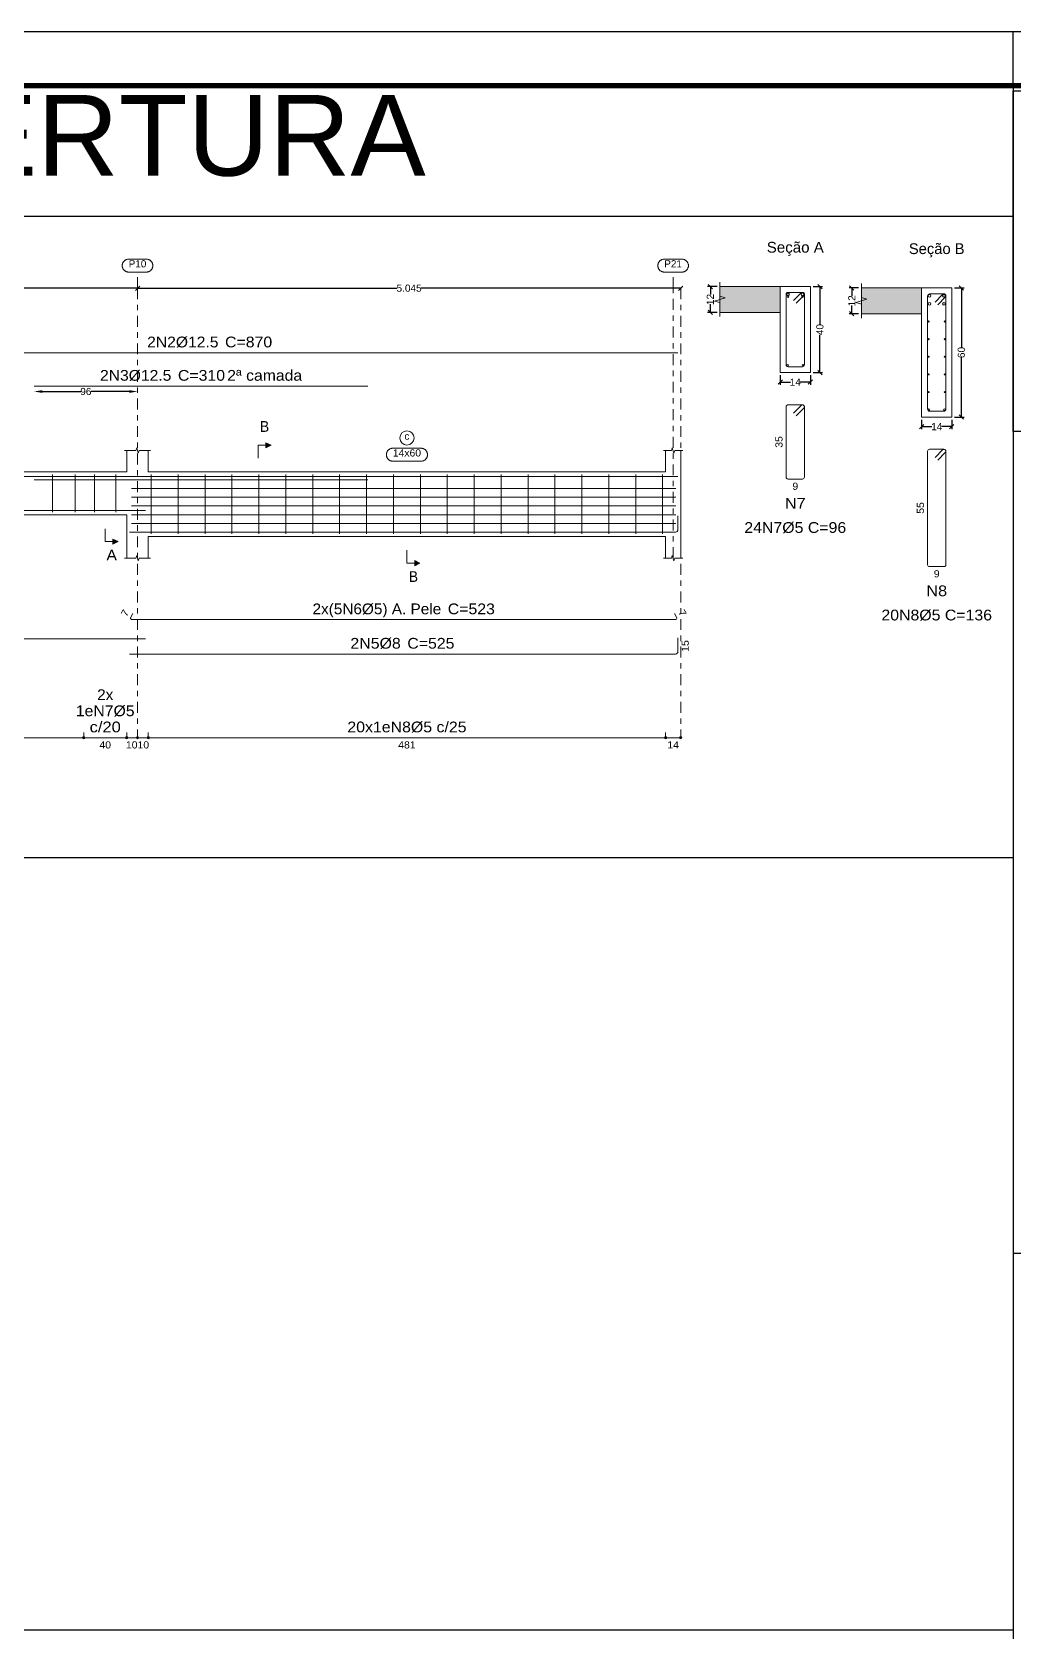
# Model space of a CAD drawing. Header units: centimetres. Extents: x 3194 to 3278, y -951 to -517.
# Drawn here: x 3241.7 to 3259.92, y -921.48 to -891.76 of the extents above; entities that cross this region are included whole.
import ezdxf
from ezdxf.enums import TextEntityAlignment as Align

# ---------------------------------------------------------------- set-up
doc = ezdxf.new("R2010")
doc.units = ezdxf.units.CM
doc.linetypes.add('CYPE_RAYAPUNTO', pattern=[0.4125, 0.2025, -0.105, 0, -0.105])
for name, color, linetype, lineweight in [('ARM_LONGITUDINAL_Ø12_5', 34, 'Continuous', 9), ('ARM_LONGITUDINAL_Ø5', 151, 'Continuous', 9), ('ARM_LONGITUDINAL_Ø8', 32, 'Continuous', 9), ('ARM_TRANSVERSAL_Ø5', 120, 'Continuous', 9), ('ELE_ARM_TRANS_TXT_EST', 7, 'Continuous', 9), ('ELE_CONT_NOS', 7, 'Continuous', 9), ('ELE_CONT_VIG_CONCRETO', 7, 'Continuous', 9), ('ELE_COT_COMPRIMENTO_PROJETADO', 8, 'Continuous', 0), ('ELE_COT_COT_ANCORAGENS', 8, 'Continuous', 0), ('ELE_COT_COT_ARM', 8, 'Continuous', 0), ('ELE_COT_COT_EST', 8, 'Continuous', 0), ('ELE_COT_COT_LIN_APOIOS', 8, 'CYPE_RAYAPUNTO', 0), ('ELE_COT_TEXTOS_ESTRIBOS', 8, 'Continuous', 0), ('ELE_REF_COT_LIN_AUX_COTA', 8, 'CYPE_RAYAPUNTO', 9), ('ELE_REF_LINHAS_MARCAS_PLANTA', 8, 'Continuous', 9), ('ELE_REF_MARCAS_PLANTA', 8, 'Continuous', 9), ('ELE_REF_REF_NOME', 8, 'Continuous', 9), ('ELE_REF_REF_REFERENCIA', 8, 'Continuous', 9), ('ELE_REF_TEXTO_REF_NOME', 8, 'Continuous', 9), ('ELE_REF_TEXTO_REF_REFERENCIA', 8, 'Continuous', 9), ('POR_ARM_LONG_ARM_TEXTOS', 7, 'Continuous', 9), ('POR_ARM_LONG_TXT_COMP', 7, 'Continuous', 9), ('POR_ARM_LONG_TXT_IND_LAYER_ARM_LONG', 7, 'Continuous', 9), ('SEC_CONT_LAJES_CORTE', 8, 'Continuous', 9), ('SEC_CONT_VIG_CONCRETO_CORTE', 7, 'Continuous', 9), ('SEC_COTAS_SEC_DIM_VIGA', 8, 'Continuous', 0), ('SEC_COTAS_TEXTOS_DETALHE_ESTRIBOS', 8, 'Continuous', 0), ('SEC_REF_TXT_NOMES', 2, 'Continuous', 9), ('SEC_REF_TXT_POSICOES_ARM_ESTRIBOS', 7, 'Continuous', 9)]:
    doc.layers.add(name, color=color, linetype=linetype, lineweight=lineweight)
doc.layers.add('ARQ-FOLHA', color=7, linetype='Continuous')
doc.styles.add('CYPETXT', font='arial.ttf', dxfattribs={"height": 0.2})
doc.styles.add('CYPETXT_0.2', font='arial.ttf', dxfattribs={"height": 0.133333})
doc.styles.add('TQS_ARIAL', font='arial.ttf')
doc.dimstyles.new('cype_arrow', dxfattribs={"dimtxt": 0.18, "dimasz": 0.15, "dimexe": 0.05, "dimexo": 0.05, "dimgap": 0, "dimtad": 0, "dimdec": 4, "dimzin": 0, "dimdsep": 46, "dimtxsty": 'CYPETXT_0.2', "dimcen": 0.09, "dimadec": 0, "dimazin": 0, "dimtfac": 1, "dimtdec": 4, "dimtofl": 0, "dimtmove": 2, "dimatfit": 3, "dimfxl": 1, "dimtolj": 1, "dimtzin": 0, "dimarcsym": 0})
doc.dimstyles.new('cype_oblique', dxfattribs={"dimtxt": 0.18, "dimasz": 0.18, "dimexe": 0.05, "dimexo": 0.05, "dimgap": 0, "dimtad": 0, "dimdec": 4, "dimzin": 0, "dimdsep": 46, "dimtxsty": 'CYPETXT_0.2', "dimblk": 'OBLIQUE', "dimtsz": 0.04, "dimcen": 0.09, "dimadec": 0, "dimazin": 0, "dimtfac": 1, "dimtdec": 4, "dimtofl": 0, "dimtmove": 2, "dimatfit": 3, "dimfxl": 1, "dimtolj": 1, "dimtzin": 0, "dimarcsym": 0})

# ---------------------------------------------------------------- blocks, each defined once
blk = doc.blocks.new('*D1568')
at = {"layer": 'Defpoints', "color": 0, "transparency": 16777216}
for p in [(3255.595, -898.095), (3256.155, -898.095), (3256.155, -898.272)]:
    blk.add_point(p, dxfattribs=at)
at = {"layer": 'SEC_COTAS_SEC_DIM_VIGA', "color": 0, "lineweight": -2, "transparency": 16777216}
for p, q in [((3255.595, -898.145), (3255.595, -898.322)), ((3256.155, -898.145), (3256.155, -898.322)), ((3255.555, -898.312), (3255.635, -898.232)), ((3255.595, -898.272), (3255.786, -898.272)), ((3256.155, -898.272), (3255.964, -898.272)), ((3256.115, -898.312), (3256.195, -898.232))]:
    blk.add_line(p, q, dxfattribs=at)
at = {"layer": 'SEC_COTAS_SEC_DIM_VIGA', "color": 0, "transparency": 16777216, "insert": (3255.875, -898.272), "char_height": 0.1333, "attachment_point": 5, "style": 'CYPETXT_0.2'}
blk.add_mtext('\\A1;14', dxfattribs=at)
blk = doc.blocks.new('_OBLIQUE')
at = {"color": 0, "linetype": 'ByBlock'}
blk.add_line((-0.5, -0.5), (0.5, 0.5), dxfattribs=at)
blk = doc.blocks.new('*D1569')
at = {"layer": 'Defpoints', "color": 0, "transparency": 16777216}
for p in [(3254.297, -896.495), (3254.475, -896.495), (3254.475, -896.975)]:
    blk.add_point(p, dxfattribs=at)
at = {"layer": 'SEC_COTAS_SEC_DIM_VIGA', "color": 0, "lineweight": -2, "transparency": 16777216}
for p, q in [((3254.425, -896.495), (3254.247, -896.495)), ((3254.337, -896.535), (3254.257, -896.455)), ((3254.297, -896.495), (3254.297, -896.646)), ((3254.337, -897.015), (3254.257, -896.935)), ((3254.297, -896.975), (3254.297, -896.823)), ((3254.425, -896.975), (3254.247, -896.975))]:
    blk.add_line(p, q, dxfattribs=at)
at = {"layer": 'SEC_COTAS_SEC_DIM_VIGA', "color": 0, "transparency": 16777216, "insert": (3254.297, -896.735), "char_height": 0.1333, "attachment_point": 5, "rotation": 90, "style": 'CYPETXT_0.2'}
blk.add_mtext('\\A1;12', dxfattribs=at)
blk = doc.blocks.new('*D1570')
at = {"layer": 'Defpoints', "color": 0, "transparency": 16777216}
for p in [(3256.155, -896.495), (3256.332, -896.495), (3256.155, -898.095)]:
    blk.add_point(p, dxfattribs=at)
at = {"layer": 'SEC_COTAS_SEC_DIM_VIGA', "color": 0, "lineweight": -2, "transparency": 16777216}
for p, q in [((3256.205, -896.495), (3256.382, -896.495)), ((3256.372, -896.535), (3256.292, -896.455)), ((3256.332, -896.495), (3256.332, -897.197)), ((3256.332, -898.095), (3256.332, -897.393)), ((3256.205, -898.095), (3256.382, -898.095)), ((3256.372, -898.135), (3256.292, -898.055))]:
    blk.add_line(p, q, dxfattribs=at)
at = {"layer": 'SEC_COTAS_SEC_DIM_VIGA', "color": 0, "transparency": 16777216, "insert": (3256.332, -897.295), "char_height": 0.1333, "attachment_point": 5, "rotation": 90, "style": 'CYPETXT_0.2'}
blk.add_mtext('\\A1;40', dxfattribs=at)
blk = doc.blocks.new('*D1565')
at = {"layer": 'Defpoints', "color": 0, "transparency": 16777216}
for p in [(3258.222, -898.921), (3258.782, -898.921), (3258.782, -899.099)]:
    blk.add_point(p, dxfattribs=at)
at = {"layer": 'SEC_COTAS_SEC_DIM_VIGA', "color": 0, "lineweight": -2, "transparency": 16777216}
for p, q in [((3258.222, -898.971), (3258.222, -899.149)), ((3258.782, -898.971), (3258.782, -899.149)), ((3258.182, -899.139), (3258.262, -899.059)), ((3258.222, -899.099), (3258.413, -899.099)), ((3258.782, -899.099), (3258.591, -899.099)), ((3258.742, -899.139), (3258.822, -899.059))]:
    blk.add_line(p, q, dxfattribs=at)
at = {"layer": 'SEC_COTAS_SEC_DIM_VIGA', "color": 0, "transparency": 16777216, "insert": (3258.502, -899.099), "char_height": 0.1333, "attachment_point": 5, "style": 'CYPETXT_0.2'}
blk.add_mtext('\\A1;14', dxfattribs=at)
blk = doc.blocks.new('*D1566')
at = {"layer": 'Defpoints', "color": 0, "transparency": 16777216}
for p in [(3256.925, -896.521), (3257.102, -896.521), (3257.102, -897.001)]:
    blk.add_point(p, dxfattribs=at)
at = {"layer": 'SEC_COTAS_SEC_DIM_VIGA', "color": 0, "lineweight": -2, "transparency": 16777216}
for p, q in [((3257.052, -896.521), (3256.875, -896.521)), ((3256.965, -896.561), (3256.885, -896.481)), ((3256.925, -896.521), (3256.925, -896.673)), ((3256.965, -897.041), (3256.885, -896.961)), ((3256.925, -897.001), (3256.925, -896.85)), ((3257.052, -897.001), (3256.875, -897.001))]:
    blk.add_line(p, q, dxfattribs=at)
at = {"layer": 'SEC_COTAS_SEC_DIM_VIGA', "color": 0, "transparency": 16777216, "insert": (3256.925, -896.761), "char_height": 0.1333, "attachment_point": 5, "rotation": 90, "style": 'CYPETXT_0.2'}
blk.add_mtext('\\A1;12', dxfattribs=at)
blk = doc.blocks.new('*D1567')
at = {"layer": 'Defpoints', "color": 0, "transparency": 16777216}
for p in [(3258.782, -896.521), (3258.96, -896.521), (3258.782, -898.921)]:
    blk.add_point(p, dxfattribs=at)
at = {"layer": 'SEC_COTAS_SEC_DIM_VIGA', "color": 0, "lineweight": -2, "transparency": 16777216}
for p, q in [((3258.832, -896.521), (3259.01, -896.521)), ((3259, -896.561), (3258.92, -896.481)), ((3258.96, -896.521), (3258.96, -897.626)), ((3258.96, -898.921), (3258.96, -897.817)), ((3258.832, -898.921), (3259.01, -898.921)), ((3259, -898.961), (3258.92, -898.881))]:
    blk.add_line(p, q, dxfattribs=at)
at = {"layer": 'SEC_COTAS_SEC_DIM_VIGA', "color": 0, "transparency": 16777216, "insert": (3258.96, -897.721), "char_height": 0.1333, "attachment_point": 5, "rotation": 90, "style": 'CYPETXT_0.2'}
blk.add_mtext('\\A1;60', dxfattribs=at)
blk = doc.blocks.new('*D1572')
at = {"layer": 'Defpoints', "color": 0, "transparency": 16777216}
for p in [(3236.994, -896.526), (3236.994, -896.526), (3243.656, -896.526)]:
    blk.add_point(p, dxfattribs=at)
at = {"layer": 'ELE_COT_COMPRIMENTO_PROJETADO', "color": 0, "lineweight": -2, "transparency": 16777216}
for p, q in [((3236.954, -896.566), (3237.034, -896.486)), ((3236.994, -896.526), (3240.113, -896.526)), ((3243.656, -896.526), (3240.537, -896.526)), ((3243.616, -896.566), (3243.696, -896.486))]:
    blk.add_line(p, q, dxfattribs=at)
at = {"layer": 'ELE_COT_COMPRIMENTO_PROJETADO', "color": 0, "transparency": 16777216, "insert": (3240.325, -896.526), "char_height": 0.1333, "attachment_point": 5, "style": 'CYPETXT_0.2'}
blk.add_mtext('\\A1;3.331', dxfattribs=at)
blk = doc.blocks.new('*D1573')
at = {"layer": 'Defpoints', "color": 0, "transparency": 16777216}
for p in [(3243.656, -896.526), (3243.656, -896.526), (3253.746, -896.526)]:
    blk.add_point(p, dxfattribs=at)
at = {"layer": 'ELE_COT_COMPRIMENTO_PROJETADO', "color": 0, "lineweight": -2, "transparency": 16777216}
for p, q in [((3243.616, -896.566), (3243.696, -896.486)), ((3243.656, -896.526), (3248.475, -896.526)), ((3253.746, -896.526), (3248.926, -896.526)), ((3253.706, -896.566), (3253.786, -896.486))]:
    blk.add_line(p, q, dxfattribs=at)
at = {"layer": 'ELE_COT_COMPRIMENTO_PROJETADO', "color": 0, "transparency": 16777216, "insert": (3248.701, -896.526), "char_height": 0.1333, "attachment_point": 5, "style": 'CYPETXT_0.2'}
blk.add_mtext('\\A1;5.045', dxfattribs=at)
blk = doc.blocks.new('*D1501')
at = {"layer": 'Defpoints', "color": 0, "transparency": 16777216}
for p in [(3241.736, -898.446), (3243.656, -898.446), (3243.656, -898.446)]:
    blk.add_point(p, dxfattribs=at)
at = {"layer": 'ELE_COT_COT_ARM', "color": 0, "lineweight": -2, "transparency": 16777216}
for p, q in [((3241.886, -898.446), (3242.601, -898.446)), ((3243.506, -898.446), (3242.792, -898.446))]:
    blk.add_line(p, q, dxfattribs=at)
at = {"layer": 'ELE_COT_COT_ARM', "color": 0, "transparency": 16777216}
for points in [[(3241.886, -898.421), (3241.886, -898.471), (3241.736, -898.446)], [(3243.506, -898.421), (3243.506, -898.471), (3243.656, -898.446)]]:
    blk.add_solid(points, dxfattribs=at)
at = {"layer": 'ELE_COT_COT_ARM', "color": 0, "transparency": 16777216, "insert": (3242.696, -898.446), "char_height": 0.1333, "attachment_point": 5, "style": 'CYPETXT_0.2'}
blk.add_mtext('\\A1;96', dxfattribs=at)
blk = doc.blocks.new('FOLHA A1')
at = {"layer": 'ARQ-FOLHA'}
for p, q in [((841, 0), (0, 0)), ((656, -10), (656, 0))]:
    blk.add_line(p, q, dxfattribs=at)
at = {"layer": 'ARQ-FOLHA', "const_width": 1}
blk.add_lwpolyline([(25, -10), (25, -584), (831, -584), (831, -10), (25, -10)], dxfattribs=at)

msp = doc.modelspace()

# ---------------------------------------------------------------- hatches: boundary and pattern name
at = {"layer": 'ELE_REF_LINHAS_MARCAS_PLANTA'}
for points in [[(3246.04006, -899.49401), (3246.04006, -899.39801), (3246.13606, -899.44601)], [(3243.19981, -901.18801), (3243.19981, -901.28401), (3243.29581, -901.23601)], [(3248.80481, -901.58801), (3248.80481, -901.68401), (3248.90081, -901.63601)]]:
    msp.add_hatch(color=256, dxfattribs=at).paths.add_polyline_path(points)
at = {"layer": 'SEC_CONT_LAJES_CORTE', "true_color": 0xdad7d3}
for points in [[(3254.47477, -896.97475), (3255.59477, -896.97475), (3255.59477, -896.49475), (3254.47477, -896.49475)], [(3257.10226, -897.00127), (3258.22226, -897.00127), (3258.22226, -896.52127), (3257.10226, -896.52127)]]:
    msp.add_hatch(color=254, dxfattribs=at).paths.add_polyline_path(points)

# ---------------------------------------------------------------- linework, layer by layer
for p, q in [((3259.9194, -892.76367), (3259.9194, -950.16367)), ((3196.8194, -895.1876), (3259.9194, -895.1876)), ((3259.9194, -907.11283), (3196.8194, -907.11283)), ((3259.9194, -914.46421), (3277.4194, -914.46421)), ((3196.8194, -921.46367), (3259.9194, -921.46367))]:
    msp.add_line(p, q)
msp.add_lwpolyline([(3259.9194, -892.85856), (3264.42772, -892.85856), (3264.42772, -899.18838), (3259.9194, -899.18838)], close=True)
at = {"layer": 'ARM_LONGITUDINAL_Ø12_5'}
for points in [[(3253.69581, -897.72588), (3236.29581, -897.72588)], [(3241.7363, -898.34588), (3247.9363, -898.34588)], [(3253.69581, -900.02301), (3236.29581, -900.02301)], [(3241.7363, -900.08901), (3247.9363, -900.08901)]]:
    msp.add_lwpolyline(points, dxfattribs=at)
for centre in [(3255.73977, -896.63975), (3256.00977, -896.63975), (3258.36726, -896.66627), (3258.63726, -896.66627), (3258.36726, -896.81627), (3258.63726, -896.81627)]:
    msp.add_circle(centre, 0.025, dxfattribs=at)
at = {"layer": 'ARM_LONGITUDINAL_Ø5'}
for points in [[(3243.54623, -900.25068), (3253.6554, -900.25068)], [(3243.54623, -900.41234), (3253.6554, -900.41234)], [(3243.54623, -900.57401), (3253.6554, -900.57401)], [(3243.54623, -900.73568), (3253.6554, -900.73568)], [(3243.54623, -900.89734), (3253.6554, -900.89734)], [(3243.57081, -902.57342), (3243.52602, -902.651), (3243.52846, -902.66482), (3243.53548, -902.67698), (3243.54623, -902.686), (3253.6554, -902.686), (3253.66615, -902.67698), (3253.67317, -902.66482), (3253.67561, -902.651), (3253.63081, -902.57342)]]:
    msp.add_lwpolyline(points, dxfattribs=at)
for centre in [(3258.35226, -897.14443), (3258.65226, -897.14443), (3258.35226, -897.4726), (3258.65226, -897.4726), (3258.35226, -897.80077), (3258.65226, -897.80077), (3258.35226, -898.12893), (3258.65226, -898.12893), (3258.35226, -898.4571), (3258.65226, -898.4571)]:
    msp.add_circle(centre, 0.01, dxfattribs=at)
at = {"layer": 'ARM_LONGITUDINAL_Ø8'}
for points in [[(3232.80581, -900.34472), (3232.80581, -900.61101), (3232.80947, -900.62938), (3232.81987, -900.64495), (3232.83544, -900.65535), (3232.85381, -900.65901), (3243.80581, -900.65901)], [(3253.69581, -900.75901), (3253.69581, -901.01101), (3253.69216, -901.02938), (3253.68175, -901.04495), (3253.66618, -901.05535), (3253.64781, -901.05901), (3243.50581, -901.05901)], [(3232.80581, -902.72784), (3232.80581, -902.99413), (3232.80947, -903.01249), (3232.81987, -903.02807), (3232.83544, -903.03847), (3232.85381, -903.04213), (3243.80581, -903.04213)], [(3253.69581, -903.02588), (3253.69581, -903.27788), (3253.69216, -903.29624), (3253.68175, -903.31182), (3253.66618, -903.32222), (3253.64781, -903.32588), (3243.50581, -903.32588)]]:
    msp.add_lwpolyline(points, dxfattribs=at)
for centre in [(3255.73977, -896.68075), (3256.00977, -896.68075), (3255.73077, -897.95875), (3256.01877, -897.95875), (3258.35826, -898.78527), (3258.64626, -898.78527)]:
    msp.add_circle(centre, 0.016, dxfattribs=at)
at = {"layer": 'ARM_TRANSVERSAL_Ø5'}
for p, q in [((3242.0749, -899.99101), (3242.0749, -900.69101)), ((3242.4949, -899.99101), (3242.4949, -900.69101)), ((3242.85581, -899.99101), (3242.85581, -900.69101)), ((3243.25581, -899.99101), (3243.25581, -900.69101)), ((3243.91081, -899.99101), (3243.91081, -901.09101)), ((3244.41081, -899.99101), (3244.41081, -901.09101)), ((3244.91081, -899.99101), (3244.91081, -901.09101)), ((3245.41081, -899.99101), (3245.41081, -901.09101)), ((3245.91081, -899.99101), (3245.91081, -901.09101)), ((3246.41081, -899.99101), (3246.41081, -901.09101)), ((3246.91081, -899.99101), (3246.91081, -901.09101)), ((3247.41081, -899.99101), (3247.41081, -901.09101)), ((3247.91081, -899.99101), (3247.91081, -901.09101)), ((3248.41081, -899.99101), (3248.41081, -901.09101)), ((3248.91081, -899.99101), (3248.91081, -901.09101)), ((3249.41081, -899.99101), (3249.41081, -901.09101)), ((3249.91081, -899.99101), (3249.91081, -901.09101)), ((3250.41081, -899.99101), (3250.41081, -901.09101)), ((3250.91081, -899.99101), (3250.91081, -901.09101)), ((3251.41081, -899.99101), (3251.41081, -901.09101)), ((3251.91081, -899.99101), (3251.91081, -901.09101)), ((3252.41081, -899.99101), (3252.41081, -901.09101)), ((3252.91081, -899.99101), (3252.91081, -901.09101)), ((3253.41081, -899.99101), (3253.41081, -901.09101))]:
    msp.add_line(p, q, dxfattribs=at)
for points in [[(3255.8931, -896.80593), (3256.03452, -896.6645), (3256.03888, -896.6592), (3256.04211, -896.65315), (3256.0441, -896.64658), (3256.04477, -896.63975), (3256.0441, -896.63293), (3256.04211, -896.62636), (3256.03888, -896.62031), (3256.03452, -896.61501), (3256.02922, -896.61065), (3256.02317, -896.60742), (3256.0166, -896.60543), (3256.00977, -896.60475), (3255.73977, -896.60475), (3255.72638, -896.60742), (3255.71502, -896.61501), (3255.70744, -896.62636), (3255.70477, -896.63975), (3255.70477, -897.94975), (3255.70744, -897.96315), (3255.71502, -897.9745), (3255.72638, -897.98209), (3255.73977, -897.98475), (3256.00977, -897.98475), (3256.02317, -897.98209), (3256.03452, -897.9745), (3256.04211, -897.96315), (3256.04477, -897.94975), (3256.04477, -896.63975), (3256.0441, -896.63293), (3256.04211, -896.62636), (3256.03888, -896.62031), (3256.03452, -896.61501), (3256.02922, -896.61065), (3256.02317, -896.60742), (3256.0166, -896.60543), (3256.00977, -896.60475), (3256.00295, -896.60543), (3255.99638, -896.60742), (3255.99033, -896.61065), (3255.98502, -896.61501), (3255.8436, -896.75643)], [(3258.52059, -896.83244), (3258.66201, -896.69102), (3258.66636, -896.68571), (3258.6696, -896.67966), (3258.67159, -896.6731), (3258.67226, -896.66627), (3258.67159, -896.65944), (3258.6696, -896.65287), (3258.66636, -896.64682), (3258.66201, -896.64152), (3258.65671, -896.63717), (3258.65066, -896.63393), (3258.64409, -896.63194), (3258.63726, -896.63127), (3258.36726, -896.63127), (3258.35387, -896.63393), (3258.34251, -896.64152), (3258.33493, -896.65287), (3258.33226, -896.66627), (3258.33226, -898.77627), (3258.33493, -898.78966), (3258.34251, -898.80102), (3258.35387, -898.8086), (3258.36726, -898.81127), (3258.63726, -898.81127), (3258.65066, -898.8086), (3258.66201, -898.80102), (3258.6696, -898.78966), (3258.67226, -898.77627), (3258.67226, -896.66627), (3258.67159, -896.65944), (3258.6696, -896.65287), (3258.66636, -896.64682), (3258.66201, -896.64152), (3258.65671, -896.63717), (3258.65066, -896.63393), (3258.64409, -896.63194), (3258.63726, -896.63127), (3258.63043, -896.63194), (3258.62387, -896.63393), (3258.61782, -896.63717), (3258.61251, -896.64152), (3258.47109, -896.78294)], [(3255.8931, -898.89526), (3256.03452, -898.75384), (3256.03888, -898.74853), (3256.04211, -898.74248), (3256.0441, -898.73592), (3256.04477, -898.72909), (3256.0441, -898.72226), (3256.04211, -898.71569), (3256.03888, -898.70964), (3256.03452, -898.70434), (3256.02922, -898.69999), (3256.02317, -898.69675), (3256.0166, -898.69476), (3256.00977, -898.69409), (3255.73977, -898.69409), (3255.72638, -898.69675), (3255.71502, -898.70434), (3255.70744, -898.71569), (3255.70477, -898.72909), (3255.70477, -900.03909), (3255.70744, -900.05248), (3255.71502, -900.06384), (3255.72638, -900.07142), (3255.73977, -900.07409), (3256.00977, -900.07409), (3256.02317, -900.07142), (3256.03452, -900.06384), (3256.04211, -900.05248), (3256.04477, -900.03909), (3256.04477, -898.72909), (3256.0441, -898.72226), (3256.04211, -898.71569), (3256.03888, -898.70964), (3256.03452, -898.70434), (3256.02922, -898.69999), (3256.02317, -898.69675), (3256.0166, -898.69476), (3256.00977, -898.69409), (3256.00295, -898.69476), (3255.99638, -898.69675), (3255.99033, -898.69999), (3255.98502, -898.70434), (3255.8436, -898.84576)], [(3258.52059, -899.72177), (3258.66201, -899.58035), (3258.66636, -899.57505), (3258.6696, -899.569), (3258.67159, -899.56243), (3258.67226, -899.5556), (3258.67159, -899.54877), (3258.6696, -899.54221), (3258.66636, -899.53616), (3258.66201, -899.53085), (3258.65671, -899.5265), (3258.65066, -899.52327), (3258.64409, -899.52127), (3258.63726, -899.5206), (3258.36726, -899.5206), (3258.35387, -899.52327), (3258.34251, -899.53085), (3258.33493, -899.54221), (3258.33226, -899.5556), (3258.33226, -901.6656), (3258.33493, -901.679), (3258.34251, -901.69035), (3258.35387, -901.69794), (3258.36726, -901.7006), (3258.63726, -901.7006), (3258.65066, -901.69794), (3258.66201, -901.69035), (3258.6696, -901.679), (3258.67226, -901.6656), (3258.67226, -899.5556), (3258.67159, -899.54877), (3258.6696, -899.54221), (3258.66636, -899.53616), (3258.66201, -899.53085), (3258.65671, -899.5265), (3258.65066, -899.52327), (3258.64409, -899.52127), (3258.63726, -899.5206), (3258.63043, -899.52127), (3258.62387, -899.52327), (3258.61782, -899.5265), (3258.61251, -899.53085), (3258.47109, -899.67227)]]:
    msp.add_lwpolyline(points, dxfattribs=at)
at = {"layer": 'ELE_CONT_NOS'}
for p, q in [((3243.45581, -899.94101), (3243.45581, -899.54101)), ((3243.85581, -899.94101), (3243.85581, -899.54101)), ((3253.46581, -899.94101), (3253.46581, -899.54101)), ((3253.74581, -899.94101), (3253.74581, -899.54101)), ((3243.45581, -900.74101), (3243.45581, -901.54101)), ((3243.85581, -901.14101), (3243.85581, -901.54101)), ((3253.46581, -901.14101), (3253.46581, -901.54101)), ((3253.74581, -901.14101), (3253.74581, -901.54101))]:
    msp.add_line(p, q, dxfattribs=at)
for points in [[(3243.41581, -899.54101), (3243.62581, -899.54101), (3243.64081, -899.49101), (3243.67081, -899.59101), (3243.68581, -899.54101), (3243.89581, -899.54101)], [(3253.42581, -899.54101), (3253.57581, -899.54101), (3253.59081, -899.49101), (3253.62081, -899.59101), (3253.63581, -899.54101), (3253.78581, -899.54101)], [(3253.74581, -899.94101), (3253.74581, -901.14101)], [(3243.41581, -901.54101), (3243.62581, -901.54101), (3243.64081, -901.49101), (3243.67081, -901.59101), (3243.68581, -901.54101), (3243.89581, -901.54101)], [(3253.42581, -901.54101), (3253.57581, -901.54101), (3253.59081, -901.49101), (3253.62081, -901.59101), (3253.63581, -901.54101), (3253.78581, -901.54101)]]:
    msp.add_lwpolyline(points, dxfattribs=at)
at = {"layer": 'ELE_CONT_VIG_CONCRETO'}
for p, q in [((3237.294, -899.94101), (3243.45581, -899.94101)), ((3243.85581, -899.94101), (3253.46581, -899.94101)), ((3237.294, -900.74101), (3243.45581, -900.74101)), ((3243.85581, -901.14101), (3253.46581, -901.14101))]:
    msp.add_line(p, q, dxfattribs=at)
at = {"layer": 'ELE_COT_COT_EST'}
for p, q in [((3242.65581, -904.8809), (3242.65581, -904.7809)), ((3243.45581, -904.8809), (3243.45581, -904.7809)), ((3243.65581, -904.8809), (3243.65581, -904.7809)), ((3243.85581, -904.8809), (3243.85581, -904.7809)), ((3253.46581, -904.8809), (3253.46581, -904.7809))]:
    msp.add_line(p, q, dxfattribs=at)
for points in [[(3237.294, -904.8809), (3242.65581, -904.8809), (3242.65581, -904.7809)], [(3242.65581, -904.8809), (3243.45581, -904.8809), (3243.45581, -904.7809)], [(3243.45581, -904.8809), (3243.65581, -904.8809), (3243.65581, -904.7809)], [(3243.65581, -904.8809), (3243.85581, -904.8809), (3243.85581, -904.7809)], [(3243.85581, -904.8809), (3253.46581, -904.8809), (3253.46581, -904.7809)], [(3253.46581, -904.8809), (3253.74581, -904.8809), (3253.74581, -904.7809)]]:
    msp.add_lwpolyline(points, dxfattribs=at)
for centre in [(3242.65581, -904.8809), (3242.65581, -904.8809), (3243.45581, -904.8809), (3243.45581, -904.8809), (3243.65581, -904.8809), (3243.65581, -904.8809), (3243.85581, -904.8809), (3243.85581, -904.8809), (3253.46581, -904.8809), (3253.46581, -904.8809), (3253.74581, -904.8809)]:
    msp.add_circle(centre, 0.02, dxfattribs=at)
at = {"layer": 'ELE_COT_COT_LIN_APOIOS'}
for p, q in [((3243.65581, -896.52588), (3243.65581, -904.8809)), ((3253.74581, -896.52588), (3253.74581, -904.8809))]:
    msp.add_line(p, q, dxfattribs=at)
at = {"layer": 'ELE_REF_COT_LIN_AUX_COTA'}
for p, q in [((3243.65581, -896.52588), (3243.65581, -896.22588)), ((3253.60581, -896.52588), (3253.60581, -896.22588)), ((3253.60581, -901.54101), (3253.60581, -896.52588))]:
    msp.add_line(p, q, dxfattribs=at)
at = {"layer": 'ELE_REF_LINHAS_MARCAS_PLANTA'}
for p, q in [((3245.89606, -899.44601), (3245.89606, -899.68601)), ((3245.89606, -899.44601), (3246.04006, -899.44601)), ((3243.05581, -901.23601), (3243.05581, -900.99601)), ((3243.05581, -901.23601), (3243.19981, -901.23601)), ((3248.66081, -901.63601), (3248.66081, -901.39601)), ((3248.66081, -901.63601), (3248.80481, -901.63601))]:
    msp.add_line(p, q, dxfattribs=at)
for points in [[(3246.04006, -899.49401), (3246.04006, -899.39801), (3246.13606, -899.44601)], [(3243.19981, -901.18801), (3243.19981, -901.28401), (3243.29581, -901.23601)], [(3248.80481, -901.58801), (3248.80481, -901.68401), (3248.90081, -901.63601)]]:
    msp.add_lwpolyline(points, close=True, dxfattribs=at)
at = {"layer": 'ELE_REF_REF_NOME'}
msp.add_lwpolyline([(3248.92281, -899.50101), (3248.93083, -899.50128), (3248.93881, -899.50208), (3248.94672, -899.50341), (3248.95452, -899.50527), (3248.96218, -899.50765), (3248.96966, -899.51053), (3248.97693, -899.51391), (3248.98397, -899.51776), (3248.99073, -899.52208), (3248.99718, -899.52683), (3249.00331, -899.53201), (3249.00907, -899.53759), (3249.01445, -899.54353), (3249.01942, -899.54983), (3249.02396, -899.55644), (3249.02805, -899.56334), (3249.03166, -899.5705), (3249.0348, -899.57788), (3249.03743, -899.58546), (3249.03954, -899.59319), (3249.04114, -899.60105), (3249.04221, -899.609), (3249.04275, -899.617), (3249.04275, -899.62502), (3249.04221, -899.63302), (3249.04114, -899.64097), (3249.03954, -899.64883), (3249.03743, -899.65656), (3249.0348, -899.66414), (3249.03166, -899.67152), (3249.02805, -899.67868), (3249.02396, -899.68558), (3249.01942, -899.69219), (3249.01445, -899.69848), (3249.00907, -899.70443), (3249.00331, -899.71001), (3248.99718, -899.71518), (3248.99073, -899.71994), (3248.98397, -899.72426), (3248.97693, -899.72811), (3248.96966, -899.73149), (3248.96218, -899.73437), (3248.95452, -899.73674), (3248.94672, -899.7386), (3248.93881, -899.73994), (3248.93083, -899.74074), (3248.92281, -899.74101), (3248.39881, -899.74101), (3248.3908, -899.74074), (3248.38282, -899.73994), (3248.37491, -899.7386), (3248.36711, -899.73674), (3248.35945, -899.73437), (3248.35197, -899.73149), (3248.34469, -899.72811), (3248.33766, -899.72426), (3248.3309, -899.71994), (3248.32444, -899.71518), (3248.31832, -899.71001), (3248.31255, -899.70443), (3248.30718, -899.69848), (3248.30221, -899.69219), (3248.29767, -899.68558), (3248.29358, -899.67868), (3248.28996, -899.67152), (3248.28683, -899.66414), (3248.2842, -899.65656), (3248.28208, -899.64883), (3248.28049, -899.64097), (3248.27942, -899.63302), (3248.27888, -899.62502), (3248.27888, -899.617), (3248.27942, -899.609), (3248.28049, -899.60105), (3248.28208, -899.59319), (3248.2842, -899.58546), (3248.28683, -899.57788), (3248.28996, -899.5705), (3248.29358, -899.56334), (3248.29767, -899.55644), (3248.30221, -899.54983), (3248.30718, -899.54353), (3248.31255, -899.53759), (3248.31832, -899.53201), (3248.32444, -899.52683), (3248.3309, -899.52208), (3248.33766, -899.51776), (3248.34469, -899.51391), (3248.35197, -899.51053), (3248.35945, -899.50765), (3248.36711, -899.50527), (3248.37491, -899.50341), (3248.38282, -899.50208), (3248.3908, -899.50128), (3248.39881, -899.50101), (3248.92281, -899.50101)], close=True, dxfattribs=at)
msp.add_circle((3248.66081, -899.30892), 0.13209, dxfattribs=at)
at = {"layer": 'ELE_REF_REF_REFERENCIA'}
for points in [[(3243.81981, -895.98588), (3243.82783, -895.98614), (3243.83581, -895.98695), (3243.84372, -895.98828), (3243.85152, -895.99014), (3243.85918, -895.99252), (3243.86666, -895.9954), (3243.87393, -895.99877), (3243.88097, -896.00263), (3243.88773, -896.00694), (3243.89418, -896.0117), (3243.90031, -896.01688), (3243.90607, -896.02245), (3243.91145, -896.0284), (3243.91642, -896.03469), (3243.92096, -896.04131), (3243.92505, -896.04821), (3243.92866, -896.05536), (3243.9318, -896.06275), (3243.93443, -896.07032), (3243.93654, -896.07806), (3243.93814, -896.08592), (3243.93921, -896.09386), (3243.93975, -896.10187), (3243.93975, -896.10989), (3243.93921, -896.11789), (3243.93814, -896.12584), (3243.93654, -896.13369), (3243.93443, -896.14143), (3243.9318, -896.149), (3243.92866, -896.15639), (3243.92505, -896.16355), (3243.92096, -896.17045), (3243.91642, -896.17706), (3243.91145, -896.18335), (3243.90607, -896.1893), (3243.90031, -896.19487), (3243.89418, -896.20005), (3243.88773, -896.20481), (3243.88097, -896.20912), (3243.87393, -896.21298), (3243.86666, -896.21635), (3243.85918, -896.21924), (3243.85152, -896.22161), (3243.84372, -896.22347), (3243.83581, -896.22481), (3243.82783, -896.22561), (3243.81981, -896.22588), (3243.49181, -896.22588), (3243.4838, -896.22561), (3243.47582, -896.22481), (3243.46791, -896.22347), (3243.46011, -896.22161), (3243.45245, -896.21924), (3243.44497, -896.21635), (3243.43769, -896.21298), (3243.43066, -896.20912), (3243.4239, -896.20481), (3243.41744, -896.20005), (3243.41132, -896.19487), (3243.40555, -896.1893), (3243.40018, -896.18335), (3243.39521, -896.17706), (3243.39067, -896.17045), (3243.38658, -896.16355), (3243.38296, -896.15639), (3243.37983, -896.149), (3243.3772, -896.14143), (3243.37508, -896.13369), (3243.37349, -896.12584), (3243.37242, -896.11789), (3243.37188, -896.10989), (3243.37188, -896.10187), (3243.37242, -896.09386), (3243.37349, -896.08592), (3243.37508, -896.07806), (3243.3772, -896.07032), (3243.37983, -896.06275), (3243.38296, -896.05536), (3243.38658, -896.04821), (3243.39067, -896.04131), (3243.39521, -896.03469), (3243.40018, -896.0284), (3243.40555, -896.02245), (3243.41132, -896.01688), (3243.41744, -896.0117), (3243.4239, -896.00694), (3243.43066, -896.00263), (3243.43769, -895.99877), (3243.44497, -895.9954), (3243.45245, -895.99252), (3243.46011, -895.99014), (3243.46791, -895.98828), (3243.47582, -895.98695), (3243.4838, -895.98614), (3243.49181, -895.98588), (3243.81981, -895.98588)], [(3253.76981, -895.98588), (3253.77783, -895.98614), (3253.78581, -895.98695), (3253.79372, -895.98828), (3253.80152, -895.99014), (3253.80918, -895.99252), (3253.81666, -895.9954), (3253.82393, -895.99877), (3253.83097, -896.00263), (3253.83773, -896.00694), (3253.84418, -896.0117), (3253.85031, -896.01688), (3253.85607, -896.02245), (3253.86145, -896.0284), (3253.86642, -896.03469), (3253.87096, -896.04131), (3253.87505, -896.04821), (3253.87866, -896.05536), (3253.8818, -896.06275), (3253.88443, -896.07032), (3253.88654, -896.07806), (3253.88814, -896.08592), (3253.88921, -896.09386), (3253.88975, -896.10187), (3253.88975, -896.10989), (3253.88921, -896.11789), (3253.88814, -896.12584), (3253.88654, -896.13369), (3253.88443, -896.14143), (3253.8818, -896.149), (3253.87866, -896.15639), (3253.87505, -896.16355), (3253.87096, -896.17045), (3253.86642, -896.17706), (3253.86145, -896.18335), (3253.85607, -896.1893), (3253.85031, -896.19487), (3253.84418, -896.20005), (3253.83773, -896.20481), (3253.83097, -896.20912), (3253.82393, -896.21298), (3253.81666, -896.21635), (3253.80918, -896.21924), (3253.80152, -896.22161), (3253.79372, -896.22347), (3253.78581, -896.22481), (3253.77783, -896.22561), (3253.76981, -896.22588), (3253.44181, -896.22588), (3253.4338, -896.22561), (3253.42582, -896.22481), (3253.41791, -896.22347), (3253.41011, -896.22161), (3253.40245, -896.21924), (3253.39497, -896.21635), (3253.38769, -896.21298), (3253.38066, -896.20912), (3253.3739, -896.20481), (3253.36744, -896.20005), (3253.36132, -896.19487), (3253.35555, -896.1893), (3253.35018, -896.18335), (3253.34521, -896.17706), (3253.34067, -896.17045), (3253.33658, -896.16355), (3253.33296, -896.15639), (3253.32983, -896.149), (3253.3272, -896.14143), (3253.32508, -896.13369), (3253.32349, -896.12584), (3253.32242, -896.11789), (3253.32188, -896.10989), (3253.32188, -896.10187), (3253.32242, -896.09386), (3253.32349, -896.08592), (3253.32508, -896.07806), (3253.3272, -896.07032), (3253.32983, -896.06275), (3253.33296, -896.05536), (3253.33658, -896.04821), (3253.34067, -896.04131), (3253.34521, -896.03469), (3253.35018, -896.0284), (3253.35555, -896.02245), (3253.36132, -896.01688), (3253.36744, -896.0117), (3253.3739, -896.00694), (3253.38066, -896.00263), (3253.38769, -895.99877), (3253.39497, -895.9954), (3253.40245, -895.99252), (3253.41011, -895.99014), (3253.41791, -895.98828), (3253.42582, -895.98695), (3253.4338, -895.98614), (3253.44181, -895.98588), (3253.76981, -895.98588)]]:
    msp.add_lwpolyline(points, close=True, dxfattribs=at)
at = {"layer": 'SEC_CONT_LAJES_CORTE'}
for points in [[(3254.47477, -897.05475), (3254.47477, -896.79475), (3254.37477, -896.76475), (3254.57477, -896.70475), (3254.47477, -896.67475), (3254.47477, -896.41475)], [(3254.47477, -896.97475), (3255.59477, -896.97475), (3255.59477, -896.49475), (3254.47477, -896.49475)], [(3257.10226, -897.08127), (3257.10226, -896.82127), (3257.00226, -896.79127), (3257.20226, -896.73127), (3257.10226, -896.70127), (3257.10226, -896.44127)], [(3257.10226, -897.00127), (3258.22226, -897.00127), (3258.22226, -896.52127), (3257.10226, -896.52127)]]:
    msp.add_lwpolyline(points, dxfattribs=at)
at = {"layer": 'SEC_CONT_LAJES_CORTE', "color": 254, "true_color": 0xdad7d3}
for points in [[(3254.47477, -896.97475), (3255.59477, -896.97475), (3255.59477, -896.49475), (3254.47477, -896.49475)], [(3257.10226, -897.00127), (3258.22226, -897.00127), (3258.22226, -896.52127), (3257.10226, -896.52127)]]:
    msp.add_lwpolyline(points, close=True, dxfattribs=at)
at = {"layer": 'SEC_CONT_VIG_CONCRETO_CORTE'}
for points in [[(3256.15477, -896.49475), (3255.59477, -896.49475), (3255.59477, -898.09475), (3256.15477, -898.09475), (3256.15477, -896.49475)], [(3258.78226, -896.52127), (3258.22226, -896.52127), (3258.22226, -898.92127), (3258.78226, -898.92127), (3258.78226, -896.52127)]]:
    msp.add_lwpolyline(points, close=True, dxfattribs=at)

# ---------------------------------------------------------------- block references
at = {"layer": 'ARQ-FOLHA', "xscale": 0.1, "yscale": 0.1, "zscale": 0.1}
msp.add_blockref('FOLHA A1', (3194.3194, -891.76367), dxfattribs=at)

# ---------------------------------------------------------------- texts
at = {"insert": (3211.05675, -892.93458), "char_height": 1.5, "attachment_point": 1, "style": 'TQS_ARIAL'}
msp.add_mtext_dynamic_manual_height_columns('DETALHAMENTO VIGAS COBERTURA', width=72.2611045, gutter_width=12.5, heights=[0], dxfattribs=at)
at = {"layer": 'ELE_ARM_TRANS_TXT_EST', "style": 'CYPETXT'}
for s, width, p, p2 in [('2x', 1.016644, (3242.90581, -904.1809), (3243.20581, -904.1809)), ('1eN7%%c5', 1.049339, (3242.50981, -904.4809), (3243.60181, -904.4809)), ('c/20', 1.096376, (3242.76631, -904.7809), (3243.34531, -904.7809)), ('20x1eN8%%c5 c/25', 1.055863, (3247.55381, -904.7809), (3249.76781, -904.7809))]:
    msp.add_text(s, height=0.2, dxfattribs=dict(at, width=width)).set_placement(p, p2, align=Align.FIT)
at = {"layer": 'ELE_COT_COT_ANCORAGENS', "style": 'CYPETXT', "width": 1.042546}
for s, height, rotation, p, p2 in [('7', 0.13333, 60.00071, (3243.45358, -902.64314), (3243.50758, -902.54961)), ('7', 0.13333, 300.000805, (3253.69405, -902.54961), (3253.74805, -902.64314)), ('15', 0.133333, 90, (3253.89581, -903.28388), (3253.89581, -903.06788))]:
    msp.add_text(s, height=height, rotation=rotation, dxfattribs=at).set_placement(p, p2, align=Align.FIT)
at = {"layer": 'ELE_COT_TEXTOS_ESTRIBOS', "style": 'CYPETXT', "width": 1.042546}
for s, p, p2 in [('40', (3242.94781, -905.0809), (3243.16381, -905.0809)), ('10', (3243.43981, -905.0809), (3243.65581, -905.0809)), ('10', (3243.65581, -905.0809), (3243.87181, -905.0809)), ('481', (3248.49881, -905.0809), (3248.82281, -905.0809)), ('14', (3253.49781, -905.0809), (3253.71381, -905.0809))]:
    msp.add_text(s, height=0.133333, dxfattribs=at).set_placement(p, p2, align=Align.FIT)
at = {"layer": 'ELE_REF_MARCAS_PLANTA', "style": 'CYPETXT'}
for s, width, p, p2 in [('B', 0.917592, (3245.93056, -899.19601), (3246.10156, -899.19601)), ('A', 1.044083, (3243.07831, -901.58601), (3243.27331, -901.58601)), ('B', 0.917592, (3248.69531, -901.98601), (3248.86631, -901.98601))]:
    msp.add_text(s, height=0.2, dxfattribs=dict(at, width=width)).set_placement(p, p2, align=Align.FIT)
at = {"layer": 'ELE_REF_TEXTO_REF_NOME', "style": 'CYPETXT'}
for s, height, width, p, p2 in [('c', 0.13333, 0.987832, (3248.61481, -899.34225), (3248.70681, -899.34225)), ('14x60', 0.133333, 1.032505, (3248.39881, -899.65434), (3248.92281, -899.65434))]:
    msp.add_text(s, height=height, dxfattribs=dict(at, width=width)).set_placement(p, p2, align=Align.FIT)
at = {"layer": 'ELE_REF_TEXTO_REF_REFERENCIA', "style": 'CYPETXT', "width": 0.989671}
for s, p, p2 in [('P10', (3243.49181, -896.13921), (3243.81981, -896.13921)), ('P21', (3253.44181, -896.13921), (3253.76981, -896.13921))]:
    msp.add_text(s, height=0.133333, dxfattribs=at).set_placement(p, p2, align=Align.FIT)
at = {"layer": 'POR_ARM_LONG_ARM_TEXTOS', "style": 'CYPETXT'}
for s, width, p, p2 in [('2N2%%c12.5', 1.041086, (3243.83431, -897.62588), (3245.16031, -897.62588)), ('2N3%%c12.5', 1.041086, (3242.9588, -898.24588), (3244.2848, -898.24588)), ('2x(5N6%%c5) A. Pele', 1.019667, (3246.90681, -902.586), (3249.29781, -902.586)), ('2N5%%c8', 1.057309, (3247.61031, -903.22588), (3248.54631, -903.22588))]:
    msp.add_text(s, height=0.2, dxfattribs=dict(at, width=width)).set_placement(p, p2, align=Align.FIT)
at = {"layer": 'POR_ARM_LONG_TXT_COMP', "style": 'CYPETXT', "width": 1.053117}
for s, p, p2 in [(' C=870', (3245.20031, -897.62588), (3246.15731, -897.62588)), (' C=310', (3244.3248, -898.24588), (3245.2818, -898.24588)), (' C=523', (3249.33781, -902.586), (3250.29481, -902.586)), (' C=525', (3248.58631, -903.22588), (3249.54331, -903.22588))]:
    msp.add_text(s, height=0.2, dxfattribs=at).set_placement(p, p2, align=Align.FIT)
at = {"layer": 'POR_ARM_LONG_TXT_IND_LAYER_ARM_LONG', "style": 'CYPETXT', "width": 1.046284}
msp.add_text('2ª camada', height=0.2, dxfattribs=at).set_placement((3245.3218, -898.24588), (3246.7138, -898.24588), align=Align.FIT)
at = {"layer": 'SEC_COTAS_TEXTOS_DETALHE_ESTRIBOS', "style": 'CYPETXT', "width": 1.042546}
for s, p, p2 in [('35', (3255.63811, -899.49209), (3255.63811, -899.27609)), ('55', (3258.26559, -900.7186), (3258.26559, -900.5026))]:
    msp.add_text(s, height=0.133333, rotation=90, dxfattribs=at).set_placement(p, p2, align=Align.FIT)
for p, p2 in [((3255.82077, -900.27409), (3255.92877, -900.27409)), ((3258.44826, -901.9006), (3258.55626, -901.9006))]:
    msp.add_text('9', height=0.13333, dxfattribs=at).set_placement(p, p2, align=Align.FIT)
at = {"layer": 'SEC_REF_TXT_NOMES', "style": 'CYPETXT'}
for s, width, p, p2 in [('Seção A', 1.002256, (3255.34527, -895.86475), (3256.40427, -895.86475)), ('Seção B', 0.979921, (3257.98476, -895.89127), (3259.01976, -895.89127))]:
    msp.add_text(s, height=0.2, dxfattribs=dict(at, width=width)).set_placement(p, p2, align=Align.FIT)
at = {"layer": 'SEC_REF_TXT_POSICOES_ARM_ESTRIBOS', "style": 'CYPETXT'}
for s, width, p, p2 in [('N7', 1.083541, (3255.68127, -900.62409), (3256.06827, -900.62409)), ('24N7%%c5 C=96', 1.055186, (3254.92827, -901.07409), (3256.82127, -901.07409)), ('N8', 1.083541, (3258.30876, -902.2506), (3258.69576, -902.2506)), ('20N8%%c5 C=136', 1.054178, (3257.47476, -902.7006), (3259.52976, -902.7006))]:
    msp.add_text(s, height=0.2, dxfattribs=dict(at, width=width)).set_placement(p, p2, align=Align.FIT)

# ---------------------------------------------------------------- dimensions: what is measured, and where the dimension line sits
at = {"layer": 'ELE_COT_COMPRIMENTO_PROJETADO'}
for p1, p2, text, picture, middle in [((3243.65581, -896.52588), (3236.994, -896.52588), '3.331', '*D1572', (3240.3249, -896.52588)), ((3253.74581, -896.52588), (3243.65581, -896.52588), '5.045', '*D1573', (3248.70081, -896.52588))]:
    dim = msp.add_aligned_dim(p1=p1, p2=p2, distance=0, text=text, dimstyle='cype_oblique', override={"dimexe": 0, "dimexo": 0}, dxfattribs=at)
    dim.commit()
    dim.dimension.update_dxf_attribs({"geometry": picture, "text_midpoint": middle})
at = {"layer": 'ELE_COT_COT_ARM'}
dim = msp.add_aligned_dim(p1=(3241.7363, -898.44588), p2=(3243.65581, -898.44588), distance=0, text='96', dimstyle='cype_arrow', override={"dimexe": 0, "dimexo": 0}, dxfattribs=at)
dim.commit()
dim.dimension.update_dxf_attribs({"geometry": '*D1501', "text_midpoint": (3242.69606, -898.44588)})
at = {"layer": 'SEC_COTAS_SEC_DIM_VIGA'}
for p1, p2, distance, text, picture, middle in [((3254.47477, -896.97475), (3254.47477, -896.49475), 0.17733, '12', '*D1569', (3254.29744, -896.73475)), ((3256.15477, -898.09475), (3256.15477, -896.49475), -0.17733, '40', '*D1570', (3256.33211, -897.29475)), ((3257.10226, -897.00127), (3257.10226, -896.52127), 0.17733, '12', '*D1566', (3256.92493, -896.76127)), ((3258.78226, -898.92127), (3258.78226, -896.52127), -0.17733, '60', '*D1567', (3258.95959, -897.72127)), ((3255.59477, -898.09475), (3256.15477, -898.09475), -0.17733, '14', '*D1568', (3255.87477, -898.27209)), ((3258.22226, -898.92127), (3258.78226, -898.92127), -0.17733, '14', '*D1565', (3258.50226, -899.0986))]:
    dim = msp.add_aligned_dim(p1=p1, p2=p2, distance=distance, text=text, dimstyle='cype_oblique', dxfattribs=at)
    dim.commit()
    dim.dimension.update_dxf_attribs({"geometry": picture, "text_midpoint": middle})

doc.saveas('drawing.dxf')
